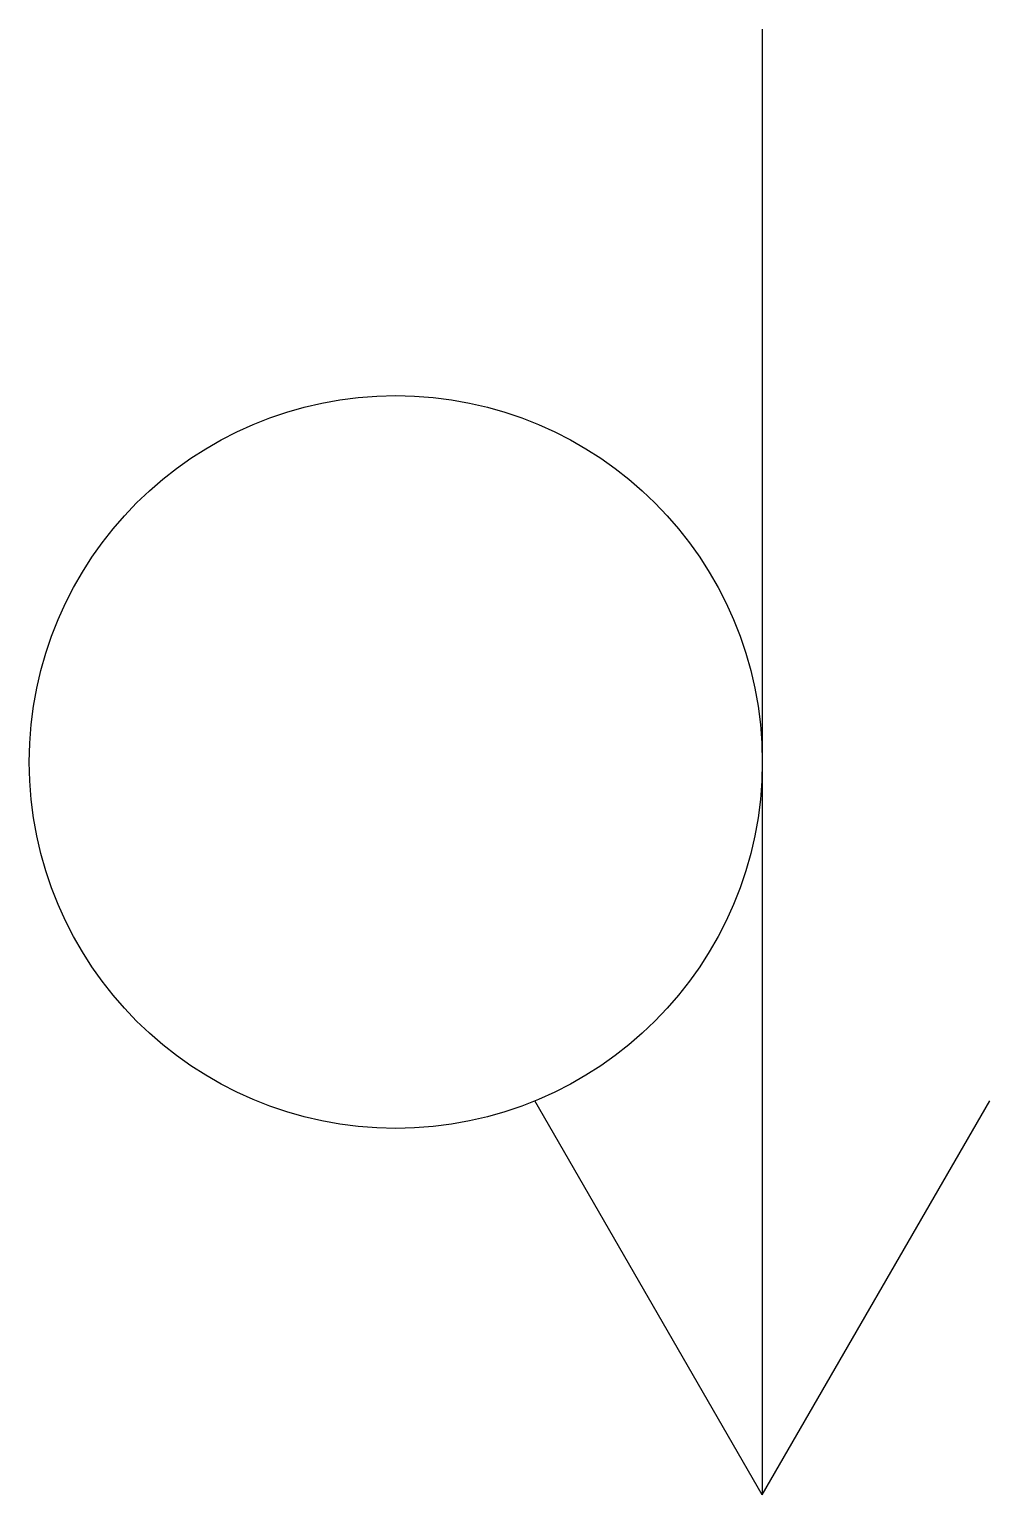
# Model space of a CAD drawing. Extents: x -0.5 to 0.81, y -1 to 1.
import ezdxf

# ---------------------------------------------------------------- set-up
doc = ezdxf.new("R2010")
doc.units = 0
doc.layers.get('0').update_dxf_attribs({"linetype": 'CONTINUOUS'})

msp = doc.modelspace()

# ---------------------------------------------------------------- linework, layer by layer
at = {"color": 0}
for p, q in [((0.5, 1), (0.5, -1)), ((0.5, -1), (0.1897, -0.4626)), ((0.5, -1), (0.8103, -0.4626))]:
    msp.add_line(p, q, dxfattribs=at)
msp.add_circle((0, 0), 0.5, dxfattribs=at)

doc.saveas('drawing.dxf')
